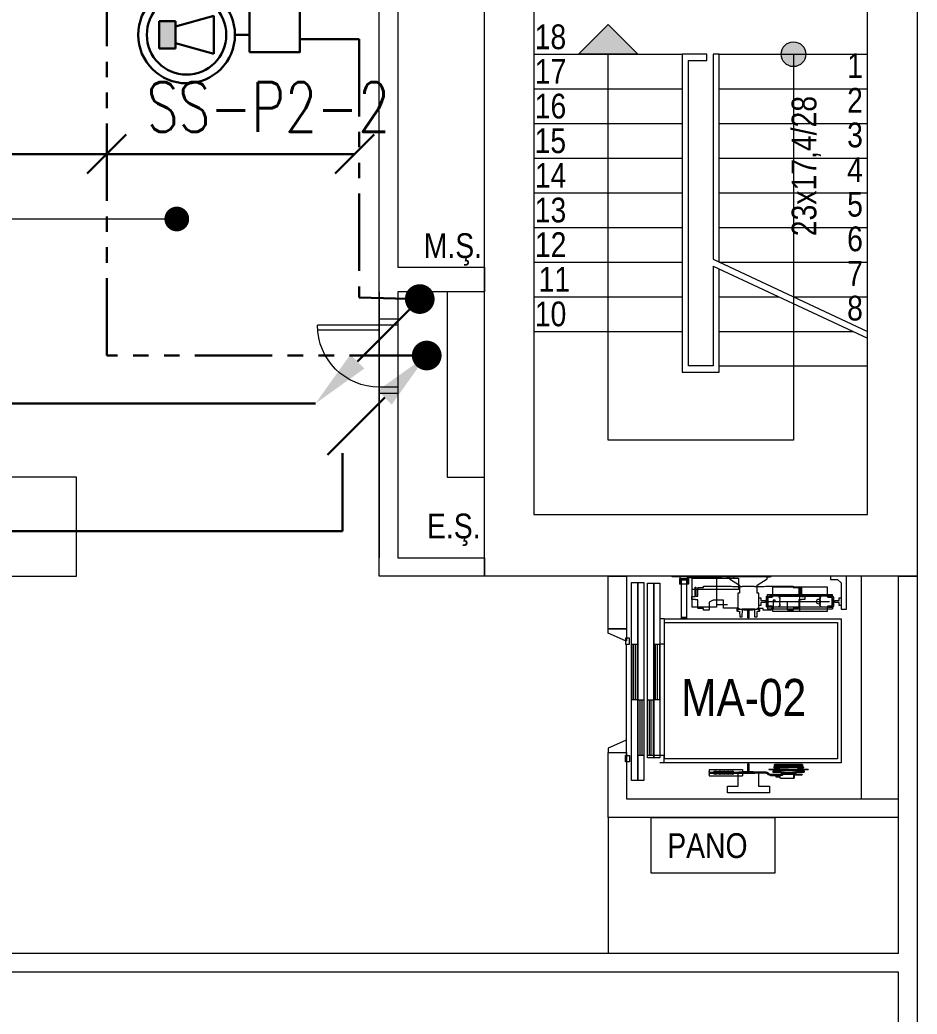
# Model space of a CAD drawing. Header units: metres. Extents: x -13545 to 152404, y -11890 to 28436.
# Drawn here: x 90236 to 90962, y 2046 to 2850 of the extents above; entities that cross this region are included whole.
import ezdxf
from ezdxf.enums import TextEntityAlignment as Align

# ---------------------------------------------------------------- set-up
doc = ezdxf.new("R2010")
doc.units = ezdxf.units.M
doc.header["$LTSCALE"] = 100
doc.header["$MEASUREMENT"] = 0
doc.linetypes.add('PHANTOM2', pattern=[1.25, 0.625, -0.125, 0.125, -0.125, 0.125, -0.125])
doc.layers.get('0').update_dxf_attribs({"color": 9, "lineweight": 9})
for name, color, linetype, lineweight in [('00', 9, 'Continuous', 9), ('01', 9, 'Continuous', 9), ('05V', 9, 'Continuous', 9), ('06D', 9, 'Continuous', 9), ('10', 9, 'Continuous', 9), ('12', 9, 'Continuous', 9), ('19', 9, 'Continuous', 9), ('21', 9, 'Continuous', 9), ('21_mahal200', 9, 'Continuous', 9), ('E-3W ACİL ANONS İÇİN HOPARLÖR (GÖMME) (YANGINA DAYANIKLI)', 7, 'Continuous', 30), ('E-KABLO', 7, 'Continuous', 30), ('E-OK', 3, 'Continuous', 30), ('E-YANGIN', 7, 'Continuous', 30), ('E-YAZI', 7, 'Continuous', 30)]:
    doc.layers.add(name, color=color, linetype=linetype, lineweight=lineweight)
doc.styles.add('ILGAZ', font='txttw.shx')
doc.styles.add('MuuM_TEXT-STANDART', font='ARIALN.TTF')
doc.dimstyles.new('MuuM_DIM200', dxfattribs={"dimscale": 20, "dimtxt": 2, "dimasz": 1, "dimexe": 1, "dimexo": 1, "dimgap": 1, "dimtad": 1, "dimdec": 1, "dimrnd": 0.5, "dimdsep": 46, "dimtxsty": 'MuuM_TEXT-STANDART', "dimblk": 'ARCHTICK', "dimcen": 0, "dimdle": 0.15, "dimclrd": 256, "dimclre": 256, "dimclrt": 256, "dimadec": 0, "dimazin": 0, "dimtfac": 5, "dimtdec": 1, "dimtix": 1, "dimtmove": 2, "dimatfit": 3, "dimldrblk": 'DOT', "dimfxl": 3, "dimfxlon": 1, "dimtolj": 1, "dimlwd": -1, "dimlwe": -1, "dimarcsym": 0})

# ---------------------------------------------------------------- blocks, each defined once
blk = doc.blocks.new('100_3W ACİL ANONS İÇİN HOPARLÖR (GÖMME) (YANGINA DAYANIKLI)')
at = {"layer": 'E-3W ACİL ANONS İÇİN HOPARLÖR (GÖMME) (YANGINA DAYANIKLI)', "color": 4}
for p, q in [((-1.58, -0.79), (-1.58, 0.79)), ((-1.58, 0.79), (-0.632, 0.79)), ((-0.632, 0.474), (1.58, 1.106)), ((-0.632, 0.79), (-0.632, -0.79)), ((1.58, -1.106), (1.58, 1.106)), ((-0.632, -0.474), (1.58, -1.106)), ((-0.632, -0.79), (-1.58, -0.79))]:
    blk.add_line(p, q, dxfattribs=at)
at = {"layer": 'E-3W ACİL ANONS İÇİN HOPARLÖR (GÖMME) (YANGINA DAYANIKLI)', "color": 3}
for radius in [2.796, 2.296]:
    blk.add_circle((0, 0), radius, dxfattribs=at)
at = {"layer": 'E-3W ACİL ANONS İÇİN HOPARLÖR (GÖMME) (YANGINA DAYANIKLI)', "color": 4}
blk.add_solid([(-1.58, 0.79), (-0.632, 0.79), (-1.58, -0.79), (-0.632, -0.79)], dxfattribs=at)
blk = doc.blocks.new('*U200')
at = {"layer": 'E-OK', "color": 3, "linetype": 'Continuous'}
blk.add_line((-126.3, -126.2), (0, 0), dxfattribs=at)
at = {"layer": 'E-OK', "color": 4, "linetype": 'Continuous', "const_width": 30}
blk.add_lwpolyline([(-15, 0, 1), (15, 0, 1)], format="xyb", close=True, dxfattribs=at)
at = {"layer": 'E-OK', "color": 3, "linetype": 'Continuous'}
blk.add_solid([(-112.2, -140.4), (-140.4, -112.1), (-211.2, -211)], dxfattribs=at)
blk = doc.blocks.new('*U201')
at = {"layer": 'E-OK', "color": 3, "linetype": 'Continuous'}
blk.add_line((84.9, 84.8), (200.6, 200.5), dxfattribs=at)
at = {"layer": 'E-OK', "color": 4, "linetype": 'Continuous', "const_width": 30}
blk.add_lwpolyline([(-15, 0, 1), (15, 0, 1)], format="xyb", close=True, dxfattribs=at)
at = {"layer": 'E-OK', "color": 3, "linetype": 'Continuous'}
blk.add_solid([(99, 70.7), (70.7, 99), (0, 0)], dxfattribs=at)
blk = doc.blocks.new('p-kolon_80x80')
blk.add_lwpolyline([(-40, -40), (40, -40), (40, 40), (-40, 40)], close=True)
blk = doc.blocks.new('1.Bod.Ara.Sitatik Elk')
at = {"layer": '01'}
blk.add_lwpolyline([(6510, -5630), (6510, -5630), (6510, -5630), (6510, -6180), (6780, -6180), (6780, -5630), (6780, -5630), (6780, -5630), (6820, -5630), (6820, -6230), (6470, -6230), (6470, -5630), (6510, -5630)], dxfattribs=at)
blk.add_blockref('p-kolon_80x80', (6100, -6190), dxfattribs=at)
blk = doc.blocks.new('_ArchTick')
at = {"color": 0, "linetype": 'ByBlock', "const_width": 0.15}
blk.add_lwpolyline([(-0.5, -0.5), (0.5, 0.5)], dxfattribs=at)
blk = doc.blocks.new('_Dot')
at = {"color": 0, "linetype": 'ByBlock', "lineweight": -2}
blk.add_line((-0.5, 0), (-1, 0), dxfattribs=at)
at = {"color": 0, "linetype": 'ByBlock', "const_width": 0.5}
blk.add_lwpolyline([(-0.25, 0, 1), (0.25, 0, 1)], format="xyb", close=True, dxfattribs=at)
blk = doc.blocks.new('p-as-01')
for p, q in [((582, 0), (-582, 0)), ((-582, 0), (-582, -1432)), ((582, -1432), (582, 0)), ((660, -2), (660, 43)), ((660, 43), (925, 43)), ((925, 43), (925, -87)), ((550, -32), (-550, -32)), ((-550, -32), (-550, -1432)), ((550, -1432), (550, -32)), ((720, -2), (660, -2)), ((676, -71), (662.5, -71)), ((662.5, -598), (662.5, -71)), ((676, -105), (676, -70)), ((679, -70), (679, -105)), ((757, -63), (683, -63)), ((683, -63), (757, -63)), ((757, -66), (683, -66)), ((690, -2), (690, -17)), ((750, -2), (690, -2)), ((690, -17), (712, -17)), ((712, -17), (712, -52)), ((712, -52), (728, -52)), ((872, -2), (720, -2)), ((728, -52), (728, -17)), ((728, -17), (750, -17)), ((750, -17), (750, -2)), ((761, -105), (761, -70)), ((764, -70), (764, -105)), ((764, -71), (777.5, -71)), ((777.5, -598), (777.5, -71)), ((900, -30), (872, -2)), ((900, -87), (900, -30)), ((676, -91), (676, -578)), ((679, -105), (676, -105)), ((720, -611.5), (720, -95.2)), ((764, -105), (761, -105)), ((764, -91), (764, -578)), ((925, -87), (900, -87)), ((678.5, -166.5), (680.5, -164.5)), ((678.5, -502.5), (678.5, -166.5)), ((680.5, -164.5), (684.3, -164.5)), ((684.3, -164.5), (685.8, -170.3)), ((690, -173.5), (690, -173.5)), ((694.2, -170.3), (694.8, -168)), ((694.8, -168), (697.2, -168)), ((697.2, -168), (697.8, -170.3)), ((702, -173.5), (702, -173.5)), ((706.2, -170.3), (706.8, -168)), ((706.8, -168), (709.2, -168)), ((709.2, -168), (709.8, -170.3)), ((714, -173.5), (714, -173.5)), ((718.2, -170.3), (718.8, -168)), ((718.8, -168), (721.2, -168)), ((721.2, -168), (721.8, -170.3)), ((726, -173.5), (726, -173.5)), ((730.2, -170.3), (730.8, -168)), ((730.8, -168), (733.2, -168)), ((733.2, -168), (733.8, -170.3)), ((738, -173.5), (738, -173.5)), ((742.2, -170.3), (742.8, -168)), ((742.8, -168), (745.2, -168)), ((745.2, -168), (745.8, -170.3)), ((750, -173.5), (750, -173.5)), ((754.2, -170.3), (755.7, -164.5)), ((755.7, -164.5), (759.5, -164.5)), ((759.5, -164.5), (761.5, -166.5)), ((761.5, -166.5), (761.5, -502.5)), ((-680, -377), (-680, -315.5)), ((-680, -315.5), (-680, -372)), ((-680, -315.5), (-678, -315.5)), ((-678, -315.5), (-680, -315.5)), ((-678, -377), (-678, -315.5)), ((-678, -315.5), (-678, -367)), ((-658, -364.5), (-658, -299.5)), ((-647, -299.5), (-658, -299.5)), ((-647, -364.5), (-647, -299.5)), ((-645.5, -320), (-647, -320)), ((-645.5, -320), (-645.5, -332)), ((-640, -267), (-640, -427)), ((-638, -267), (-640, -267)), ((-638, -267), (-638, -427)), ((-635, -312), (-635, -352)), ((-626, -312), (-635, -312)), ((-621, -307), (-626, -312)), ((-626, -312), (-626, -352)), ((-622, -308), (-622, -427)), ((-617.5, -307), (-621, -307)), ((-616.5, -308), (-617.5, -307)), ((-616.5, -308), (-616.5, -427)), ((-616.5, -318.5), (-613.9, -333.5)), ((-613, -313.5), (-599, -313.5)), ((-599, -313.5), (-613, -313.5)), ((-613, -315.5), (-613, -313.5)), ((-613, -313.5), (-613, -315.5)), ((-613, -315.5), (-599, -315.5)), ((-613, -315.5), (-599, -315.5)), ((-607.5, -318.5), (-610.1, -333.5)), ((-607.5, -535.5), (-607.5, -318.5)), ((-602, -318.5), (-607.5, -318.5)), ((-602, -318.5), (-602, -427)), ((-598, -318.7), (-598, -316.5)), ((-598, -316.5), (-598, -318.7)), ((-598, -318.7), (-598, -535.2)), ((-598, -318.7), (-598, -535.2)), ((-596, -316.5), (-596, -537.5)), ((-596, -537.5), (-596, -316.5)), ((-679, -382), (-706.1, -382)), ((-706.1, -493), (-706.1, -382)), ((-706.1, -383), (-678, -383)), ((-680, -372), (-678, -372)), ((-678, -372), (-680, -372)), ((-680, -377), (-680, -372)), ((-678, -377), (-680, -377)), ((-680, -377), (-678, -377)), ((-679, -382), (-679, -377)), ((-678, -367), (-678, -572.4)), ((-668, -367), (-678, -367)), ((-678, -367), (-678, -386.5)), ((-678, -372), (-678, -367)), ((-678, -377), (-678, -372)), ((-668, -367), (-668, -386.5)), ((-668, -427), (-668, -386.5)), ((-668, -396.5), (-668, -395.5)), ((-661.9, -427), (-661.9, -394.1)), ((-661.7, -394.1), (-661.9, -394.1)), ((-661.9, -395.2), (-661.9, -395.2)), ((-645.7, -367.5), (-661.7, -367.5)), ((-661.7, -367.5), (-661.7, -394.1)), ((-658, -342), (-658, -351)), ((-658, -360), (-658, -351)), ((-647, -364.5), (-658, -364.5)), ((-645.5, -344), (-647, -344)), ((-647, -350.9), (-647, -359.1)), ((-645.7, -394.1), (-645.7, -367.5)), ((-640, -322), (-645.5, -322)), ((-645.5, -332), (-645.5, -322)), ((-645.5, -332), (-645.5, -342)), ((-645.5, -344), (-645.5, -332)), ((-640, -342), (-645.5, -342)), ((-645.5, -427), (-645.5, -394.1)), ((-645.5, -395.2), (-645.5, -395.2)), ((-635, -322), (-638, -322)), ((-635, -342), (-638, -342)), ((-635, -332), (-635, -322)), ((-635, -332), (-635, -342)), ((-626, -352), (-635, -352)), ((-622, -356), (-626, -352)), ((-613.9, -520.5), (-613.9, -333.5)), ((-610.1, -333.5), (-613.9, -333.5)), ((-610.1, -333.5), (-610.1, -520.5)), ((640, -334.5), (840, -334.5)), ((-683.8, -476), (-684, -476)), ((-683.8, -493), (-683.8, -476)), ((-680, -477), (-680, -538.5)), ((-678, -477), (-680, -477)), ((-678, -477), (-680, -477)), ((-680, -482), (-680, -477)), ((-680, -538.5), (-680, -482)), ((-678, -482), (-680, -482)), ((-680, -482), (-678, -482)), ((-679, -477), (-679, -473.3)), ((-678, -448.9), (-678, -487)), ((-678, -477), (-678, -538.5)), ((-678, -482), (-678, -477)), ((-678, -538.5), (-678, -482)), ((-668, -427), (-668, -487)), ((-661.9, -459.9), (-661.9, -427)), ((-661.9, -458.8), (-661.9, -458.8)), ((-661.7, -459.9), (-661.9, -459.9)), ((-661.7, -459.9), (-661.7, -486.5)), ((-645.7, -486.5), (-645.7, -459.9)), ((-645.7, -459.9), (-645.5, -459.9)), ((-645.5, -459.9), (-645.5, -427)), ((-645.5, -458.8), (-645.5, -458.8)), ((-640, -427), (-640, -587)), ((-638, -427), (-638, -587)), ((-622, -546), (-622, -427)), ((-622, -432), (-622, -427)), ((-616.5, -546), (-616.5, -427)), ((-602, -535.5), (-602, -427)), ((-688.8, -498), (-701.1, -498)), ((-699, -498), (-699, -523.4)), ((-691, -498), (-691, -523.4)), ((-686, -572.4), (-686, -497.1)), ((-680, -538.5), (-678, -538.5)), ((-680, -538.5), (-678, -538.5)), ((-668, -487), (-678, -487)), ((-661.7, -486.5), (-645.7, -486.5)), ((-658, -554.5), (-658, -489.5)), ((-647, -489.5), (-658, -489.5)), ((-658, -550), (-658, -541)), ((-647, -554.5), (-658, -554.5)), ((-647, -554.5), (-647, -489.5)), ((-647, -503.1), (-647, -494.9)), ((-645.5, -510), (-647, -510)), ((-645.5, -534), (-647, -534)), ((-645.5, -510), (-645.5, -522)), ((-640, -512), (-645.5, -512)), ((-645.5, -522), (-645.5, -512)), ((-645.5, -534), (-645.5, -522)), ((-645.5, -522), (-645.5, -532)), ((-640, -532), (-645.5, -532)), ((-635, -512), (-638, -512)), ((-635, -532), (-638, -532)), ((-635, -542), (-635, -502)), ((-626, -502), (-635, -502)), ((-635, -522), (-635, -512)), ((-635, -522), (-635, -512)), ((-635, -522), (-635, -532)), ((-635, -522), (-635, -532)), ((-626, -542), (-635, -542)), ((-622, -498), (-626, -502)), ((-626, -542), (-626, -502)), ((-621, -547), (-626, -542)), ((-617.5, -547), (-621, -547)), ((-616.5, -546), (-617.5, -547)), ((-616.5, -535.5), (-613.9, -520.5)), ((-610.1, -520.5), (-613.9, -520.5)), ((-613, -538.5), (-599, -538.5)), ((-599, -538.5), (-613, -538.5)), ((-613, -538.5), (-613, -540.5)), ((-613, -538.5), (-613, -540.5)), ((-613, -540.5), (-599, -540.5)), ((-613, -540.5), (-599, -540.5)), ((-607.5, -535.5), (-610.1, -520.5)), ((-602, -535.5), (-607.5, -535.5)), ((-598, -535.2), (-598, -537.5)), ((-598, -535.2), (-598, -537.5)), ((680.5, -504.5), (678.5, -502.5)), ((684.3, -504.5), (680.5, -504.5)), ((685.8, -498.7), (684.3, -504.5)), ((690, -495.5), (690, -495.5)), ((694.8, -501), (694.2, -498.7)), ((697.2, -501), (694.8, -501)), ((697.8, -498.7), (697.2, -501)), ((702, -495.5), (702, -495.5)), ((706.8, -501), (706.2, -498.7)), ((709.2, -501), (706.8, -501)), ((709.8, -498.7), (709.2, -501)), ((714, -495.5), (714, -495.5)), ((718.8, -501), (718.2, -498.7)), ((721.2, -501), (718.8, -501)), ((721.8, -498.7), (721.2, -501)), ((726, -495.5), (726, -495.5)), ((730.8, -501), (730.2, -498.7)), ((733.2, -501), (730.8, -501)), ((733.8, -498.7), (733.2, -501)), ((738, -495.5), (738, -495.5)), ((742.8, -501), (742.2, -498.7)), ((745.2, -501), (742.8, -501)), ((745.8, -498.7), (745.2, -501)), ((750, -495.5), (750, -495.5)), ((755.7, -504.5), (754.2, -498.7)), ((759.5, -504.5), (755.7, -504.5)), ((761.5, -502.5), (759.5, -504.5)), ((-771, -582), (-825, -582)), ((-825, -582), (-825, -752)), ((-771, -670), (-771, -582)), ((-679, -589.3), (-670.5, -597.8)), ((-673.3, -583.7), (-665, -592)), ((-665.8, -609.1), (-665.8, -752)), ((-658, -608.9), (-658, -752)), ((-638, -587), (-640, -587)), ((676, -598), (662.5, -598)), ((679, -564), (676, -564)), ((676, -564), (676, -599)), ((679, -599), (679, -564)), ((757, -603), (683, -603)), ((757, -606), (683, -606)), ((683, -606), (757, -606)), ((728, -617), (712, -617)), ((712, -617), (712, -652)), ((728, -652), (728, -617)), ((764, -564), (761, -564)), ((761, -564), (761, -599)), ((764, -599), (764, -564)), ((764, -598), (777.5, -598)), ((852, -682), (904, -601)), ((904, -601), (920, -601)), ((920, -601), (920, -579.6)), ((920, -579.6), (925, -579.6)), ((925, -579.6), (925, -752.6)), ((-658, -670), (-771, -670)), ((-668, -1066), (-668, -699.5)), ((-668, -699.5), (-658, -699.5)), ((-658, -752), (-658, -670)), ((-658, -1066), (-658, -699.5)), ((-652, -713.5), (-658, -711)), ((-658, -711), (-658, -793)), ((-649.8, -748.2), (-652, -713.5)), ((652, -713.5), (649.8, -748.2)), ((658, -711), (652, -713.5)), ((653, -671), (653, -667)), ((653, -667), (788, -667)), ((668, -671), (653, -671)), ((658, -752), (658, -677)), ((658, -677), (668, -677)), ((658, -793), (658, -711)), ((668, -677), (668, -671)), ((712, -652), (690, -652)), ((690, -652), (690, -667)), ((690, -667), (750, -667)), ((750, -652), (728, -652)), ((750, -667), (750, -652)), ((788, -667), (788, -682)), ((788, -682), (852, -682)), ((-825, -752), (-825, -922)), ((-688, -1069.5), (-688, -799.5)), ((-674, -799.5), (-688, -799.5)), ((-674, -799.5), (-674, -801.5)), ((-673.5, -801.5), (-674, -801.5)), ((-673.5, -801.5), (-673.5, -800)), ((-673.5, -800), (-668.5, -800)), ((-668.5, -803.5), (-668.5, -800)), ((-668.5, -803.5), (-668, -803.5)), ((-668, -912.2), (-668, -799.5)), ((-665.8, -752), (-658, -752)), ((-658, -834), (-658, -752)), ((-658, -752), (-658, -752)), ((-658, -793), (-652, -790.5)), ((-658, -803.5), (-657.5, -803.5)), ((-657.5, -803.5), (-657.5, -800)), ((-657.5, -800), (-652.5, -800)), ((-652.5, -802.5), (-652.5, -800)), ((-652.5, -802.5), (-652, -802.5)), ((-652, -790.5), (-649.8, -755.8)), ((-638, -799.5), (-652, -799.5)), ((-652, -799.5), (-652, -802.5)), ((-625.4, -748.2), (-649.8, -748.2)), ((-649.8, -755.8), (-625.4, -755.8)), ((-638, -1069.5), (-638, -799.5)), ((-615.4, -747.5), (-625.4, -748.2)), ((-625.4, -755.8), (-615.4, -756)), ((-590, -747.5), (-615.4, -747.5)), ((-615.4, -756), (-590, -756.5)), ((-590, -756.5), (-590, -747.5)), ((615.4, -748), (590, -747.5)), ((590, -747.5), (590, -756.5)), ((590, -756.5), (615.4, -756.5)), ((625.4, -748.2), (615.4, -748)), ((615.4, -756.5), (625.4, -755.8)), ((649.8, -748.2), (625.4, -748.2)), ((625.4, -755.8), (649.8, -755.8)), ((649.8, -755.8), (652, -790.5)), ((652, -790.5), (658, -793)), ((658, -753.2), (658, -752)), ((658, -828.2), (658, -753.2)), ((925, -752.6), (925, -925.6)), ((-771, -922), (-771, -834)), ((-771, -834), (-658, -834)), ((-668, -876.9), (-672.5, -879.5)), ((-672.5, -879.5), (-672.5, -890.5)), ((-658, -804.5), (-658, -829.5)), ((-653.5, -879.5), (-658, -876.9)), ((-653.5, -890.5), (-653.5, -879.5)), ((653, -838.2), (653, -834.2)), ((653, -834.2), (668, -834.2)), ((788, -838.2), (653, -838.2)), ((668, -828.2), (658, -828.2)), ((668, -834.2), (668, -828.2)), ((852, -823.2), (788, -823.2)), ((788, -823.2), (788, -838.2)), ((904, -904.2), (852, -823.2)), ((-825, -922), (-771, -922)), ((-672.5, -890.5), (-668, -893.1)), ((-668, -909.9), (-672.5, -912.5)), ((-672.5, -912.5), (-672.5, -923.5)), ((-672.5, -923.5), (-668, -926.1)), ((-668, -942.9), (-672.5, -945.5)), ((-672.5, -945.5), (-672.5, -956.5)), ((-672.5, -956.5), (-668, -959.1)), ((-658, -893.1), (-653.5, -890.5)), ((-653.5, -912.5), (-658, -909.9)), ((-658, -926.1), (-653.5, -923.5)), ((-653.5, -945.5), (-658, -942.9)), ((-658, -959.1), (-653.5, -956.5)), ((-653.5, -923.5), (-653.5, -912.5)), ((-653.5, -956.5), (-653.5, -945.5)), ((920, -904.2), (904, -904.2)), ((920, -925.6), (920, -904.2)), ((925, -925.6), (920, -925.6)), ((-668, -975.9), (-672.5, -978.5)), ((-672.5, -978.5), (-672.5, -989.5)), ((-672.5, -989.5), (-668, -992.1)), ((-668, -1008.9), (-672.5, -1011.5)), ((-672.5, -1011.5), (-672.5, -1022.5)), ((-672.5, -1022.5), (-668, -1025.1)), ((-653.5, -978.5), (-658, -975.9)), ((-658, -992.1), (-653.5, -989.5)), ((-653.5, -1011.5), (-658, -1008.9)), ((-658, -1025.1), (-653.5, -1022.5)), ((-658, -1064.5), (-658, -1039.5)), ((-653.5, -989.5), (-653.5, -978.5)), ((-653.5, -1022.5), (-653.5, -1011.5)), ((-674, -1069.5), (-688, -1069.5)), ((-674, -1069.5), (-674, -1067.5)), ((-674, -1067.5), (-673.5, -1067.5)), ((-673.5, -1067.5), (-673.5, -1069)), ((-673.5, -1067.5), (-673.5, -1067.5)), ((-673.5, -1069), (-668.5, -1069)), ((-668.5, -1065.5), (-668.5, -1069)), ((-668.5, -1065.5), (-668, -1065.5)), ((-668, -1066), (-658, -1066)), ((-658, -1065.5), (-657.5, -1065.5)), ((-657.5, -1065.5), (-657.5, -1069)), ((-657.5, -1069), (-652.5, -1069)), ((-652.5, -1066.5), (-652.5, -1069)), ((-652.5, -1066.5), (-652, -1066.5)), ((-652, -1069.5), (-652, -1066.5)), ((-638, -1069.5), (-652, -1069.5)), ((592, -1252), (582, -1252)), ((582, -1252), (582, -1292)), ((592, -1292), (592, -1252)), ((896.6, -1252), (592, -1252)), ((592, -1252), (592, -1292)), ((896.6, -1292), (896.6, -1252)), ((582, -1292), (592, -1292)), ((592, -1292), (896.6, -1292)), ((-582, -1432), (-582, -1467)), ((-582, -1432), (-525, -1432)), ((550, -1432), (-550, -1432)), ((-525, -1432), (-525, -1567)), ((582, -1432), (375, -1432)), ((375, -1432), (375, -1467)), ((582, -1432), (582, -1467)), ((870, -1467), (-542.5, -1467)), ((-542.5, -1467), (-542.5, -1517)), ((-542.5, -1517), (870, -1517)), ((870, -1517), (-542.5, -1517)), ((-542.5, -1517), (-542.5, -1567)), ((-75, -1522), (-525, -1522)), ((-525, -1522), (-525, -1567)), ((375, -1472), (-75, -1472)), ((-75, -1472), (-75, -1517)), ((-75, -1487), (375, -1487)), ((-75, -1502), (375, -1502)), ((-75, -1517), (375, -1517)), ((-75, -1567), (-75, -1522)), ((375, -1517), (375, -1472)), ((870, -1517), (870, -1467)), ((870, -1567), (870, -1517)), ((875, -1597), (-725, -1597)), ((-725, -1597), (-725, -1647)), ((-542.5, -1567), (870, -1567)), ((-525, -1537), (-75, -1537)), ((-525, -1552), (-75, -1552)), ((-525, -1567), (-75, -1567)), ((-75, -1597), (-525, -1597)), ((-525, -1597), (-525, -1642)), ((-75, -1642), (-75, -1597)), ((875, -1647), (875, -1597)), ((875, -1647), (-725, -1647)), ((-725, -1647), (-725, -1697)), ((-725, -1647), (875, -1647)), ((-525, -1612), (-75, -1612)), ((-525, -1627), (-75, -1627)), ((-525, -1642), (-75, -1642)), ((375, -1647), (-75, -1647)), ((-75, -1647), (-75, -1692)), ((-75, -1662), (375, -1662)), ((-75, -1677), (375, -1677)), ((375, -1692), (375, -1647)), ((875, -1697), (875, -1647)), ((-725, -1697), (875, -1697)), ((-525, -1714), (-575, -1714)), ((-575, -1714), (-575, -1747)), ((-575, -1747), (-525, -1747)), ((-525, -1747), (-525, -1714)), ((-525, -1737), (375, -1737)), ((-75, -1692), (375, -1692)), ((375, -1714), (425, -1714)), ((375, -1747), (375, -1714)), ((425, -1747), (375, -1747)), ((425, -1714), (425, -1747))]:
    blk.add_line(p, q)
at = {"ltscale": 15}
for p, q in [((752, -77), (688, -77)), ((640, -119), (640, -550)), ((678, -114), (645, -114)), ((683, -82), (683, -109)), ((757, -109), (757, -82)), ((835, -114), (762, -114)), ((840, -550), (840, -119)), ((645, -555), (678, -555)), ((683, -560), (683, -587)), ((757, -587), (757, -560)), ((762, -555), (835, -555)), ((688, -592), (752, -592))]:
    blk.add_line(p, q, dxfattribs=at)
at = {"ltscale": 0.25}
for p, q in [((761, -296), (737, -296)), ((737, -296), (737, -323)), ((761, -322), (761, -296)), ((664, -389), (652, -389)), ((652, -389), (652, -431.6)), ((667, -343), (664, -346)), ((664, -346), (664, -389)), ((734, -343), (667, -343)), ((737, -323), (734, -323)), ((734, -323), (734, -343)), ((836.5, -322), (761, -322)), ((764, -343), (764, -328)), ((764, -328), (836.5, -328)), ((831, -343), (764, -343)), ((834, -346), (831, -343)), ((834, -389), (834, -346)), ((846, -389), (834, -389)), ((836.5, -328), (836.5, -322)), ((846, -612.5), (846, -389)), ((654.9, -434.6), (694, -435.6)), ((694, -435.6), (719, -436.5)), ((719, -436.5), (719, -534.8)), ((733, -552), (666, -552)), ((666, -552), (666, -563.6)), ((719, -534.8), (733, -534.8)), ((733, -534.8), (733, -552)), ((666, -563.6), (651.5, -563.6)), ((651.5, -563.6), (651.5, -632.6)), ((651.5, -632.6), (665.5, -632.6)), ((665.5, -632.6), (665.5, -662)), ((841.5, -626.4), (846, -612.5)), ((841.5, -702.5), (841.5, -626.4)), ((593.8, -687.7), (593.8, -696.4)), ((636.7, -683.7), (596.7, -684.7)), ((596.7, -699.4), (658, -700.9)), ((636.7, -683.7), (636.7, -683.7)), ((640.8, -665), (640.8, -678.8)), ((665.5, -662), (643.8, -662)), ((658, -700.9), (658, -803.1)), ((843, -702.5), (841.5, -702.5)), ((846, -798.5), (846, -705.5)), ((658, -803.1), (596.7, -804.6)), ((841.5, -877.6), (841.5, -801.5)), ((841.5, -801.5), (843, -801.5)), ((593.8, -807.6), (593.8, -816.3)), ((596.7, -819.3), (636.7, -820.3)), ((636.7, -820.3), (636.7, -820.3)), ((640.8, -825.2), (640.8, -839)), ((643.8, -842), (666, -842)), ((666, -842), (666, -952)), ((846, -891.5), (841.5, -877.6)), ((-659, -920), (-659, -1004)), ((666, -952), (733, -952)), ((695, -920), (695, -1004)), ((733, -952), (733, -1036.9)), ((846, -1115), (846, -891.5)), ((733, -1036.9), (715.8, -1067.8)), ((652, -1072.4), (652, -1115)), ((652, -1115), (664, -1115)), ((715.8, -1067.8), (654.9, -1069.4)), ((664, -1115), (664, -1158)), ((834, -1158), (834, -1115)), ((834, -1115), (846, -1115)), ((664, -1158), (667, -1161)), ((667, -1161), (734, -1161)), ((734, -1161), (734, -1181)), ((734, -1181), (737, -1181)), ((737, -1181), (737, -1208)), ((761, -1208), (761, -1182)), ((761, -1182), (836.5, -1182)), ((764, -1176), (764, -1161)), ((764, -1161), (831, -1161)), ((836.5, -1176), (764, -1176)), ((831, -1161), (834, -1158)), ((836.5, -1182), (836.5, -1176)), ((737, -1208), (761, -1208))]:
    blk.add_line(p, q, dxfattribs=at)
at = {"linetype": 'Continuous', "ltscale": 0.25}
for p, q in [((921, -567), (921, -1150.5)), ((921, -567), (925, -567)), ((925, -567), (925, -1149.5)), ((911, -832.5), (818, -832.5)), ((818, -832.5), (818, -1206.5)), ((911, -1206.5), (911, -832.5)), ((911, -1168.8), (911, -868.8)), ((911, -868.8), (921, -868.8)), ((921, -868.8), (921, -1168.8)), ((676, -1010), (676, -1210)), ((921, -1010), (676, -1010)), ((921, -972.5), (916, -972.5)), ((921, -972.5), (916, -972.5)), ((916, -1247.5), (916, -972.5)), ((921, -1247.5), (921, -972.5)), ((921, -1168.8), (911, -1168.8)), ((921, -1150.5), (921, -1159)), ((921, -1159), (921, -1165)), ((921, -1165), (921, -1172.5)), ((921, -1172.5), (921, -1367)), ((925, -1149.5), (925, -1159)), ((925, -1159), (925, -1165)), ((925, -1165), (925, -1173.4)), ((925, -1173.4), (925, -1367)), ((921, -1210), (676, -1210)), ((818, -1206.5), (911, -1206.5)), ((916, -1247.5), (921, -1247.5)), ((921, -1367), (925, -1367))]:
    blk.add_line(p, q, dxfattribs=at)
at = {"ltscale": 30}
for p, q in [((860.6, -1236.2), (860.6, -1307.7)), ((905, -1236.2), (860.6, -1236.2)), ((896.6, -1241.7), (860.6, -1241.7)), ((896.6, -1241.7), (896.6, -1302.2)), ((896.6, -1302.2), (860.6, -1302.2)), ((905, -1307.7), (860.6, -1307.7))]:
    blk.add_line(p, q, dxfattribs=at)
at = {"ltscale": 6}
for p, q in [((905, -1236.2), (905, -1307.7)), ((905, -1237), (925, -1237)), ((923, -1237), (923, -1307)), ((925, -1237), (925, -1307)), ((925, -1307), (905, -1307))]:
    blk.add_line(p, q, dxfattribs=at)
for centre, radius in [((720, -184.5), 17.5), ((-612, -327), 3), ((-612, -527), 3)]:
    blk.add_circle(centre, radius)
for centre, radius, start, end in [((683, -70), 7, 90, 180), ((683, -70), 4, 90, 180), ((688, -82), 5, 90, 180), ((752, -82), 5, 0, 90), ((757, -70), 7, 0, 90), ((757, -70), 4, 0, 90), ((645, -119), 5, 90, 180), ((678, -109), 5, 270, 0), ((762, -109), 5, 180, 270), ((835, -119), 5, 0, 90), ((690, -169.2), 4.3, 195, 270), ((690, -169.2), 4.3, 270, 344.99999), ((702, -169.2), 4.3, 195, 270), ((702, -169.2), 4.3, 270, 344.99999), ((714, -169.2), 4.3, 195, 270), ((714, -169.2), 4.3, 270, 344.99999), ((726, -169.2), 4.3, 195, 270), ((726, -169.2), 4.3, 270, 344.99999), ((738, -169.2), 4.3, 195, 270), ((738, -169.2), 4.3, 270, 344.99999), ((750, -169.2), 4.3, 195, 270), ((750, -169.2), 4.3, 270, 345), ((-599, -316.5), 3, 0, 90), ((-599, -316.5), 3, 0, 90), ((-599, -316.5), 1, 0, 90), ((-599, -316.5), 1, 0, 90), ((-612, -327), 3, 0, 180), ((-612, -327), 3, 180, 0), ((-684, -470), 6, 270, 0), ((-701.1, -493), 5, 180, 270), ((-695, -523.4), 4, 180, 0), ((-688.8, -493), 5, 270, 0), ((-612, -527), 3, 0, 180), ((-612, -527), 3, 180, 0), ((-599, -537.5), 1, 270, 0), ((-599, -537.5), 3, 270, 0), ((-599, -537.5), 3, 270, 0), ((-599, -537.5), 1, 270, 0), ((645, -550), 5, 180, 270), ((678, -560), 5, 0, 90), ((690, -499.8), 4.3, 90, 165.00001), ((690, -499.8), 4.3, 15, 90), ((702, -499.8), 4.3, 90, 165.00001), ((702, -499.8), 4.3, 15, 90), ((714, -499.8), 4.3, 90, 165.00001), ((714, -499.8), 4.3, 15, 90), ((726, -499.8), 4.3, 90, 165.00001), ((726, -499.8), 4.3, 15, 90), ((738, -499.8), 4.3, 90, 165.00001), ((738, -499.8), 4.3, 15, 90), ((750, -499.8), 4.3, 90, 165.00001), ((750, -499.8), 4.3, 15, 90), ((762, -560), 5, 90, 180), ((835, -550), 5, 270, 0), ((-662, -572.4), 24, 180, 225), ((-662, -572.4), 16, 180, 225), ((-681.8, -609.1), 16, 0, 45), ((-682, -608.9), 24, 0, 45), ((683, -599), 7, 180, 270), ((683, -599), 4, 180, 270), ((688, -587), 5, 180, 270), ((752, -587), 5, 270, 0), ((757, -599), 4, 270, 0), ((757, -599), 7, 270, 0), ((-663, -885), 15, 109.47122, 250.52878), ((-663, -885), 9.5, 121.75686, 238.24314), ((-663, -885), 6, 146.44269, 213.55731), ((-663, -885), 15, 289.47122, 70.52878), ((-663, -885), 9.5, 301.75686, 58.24314), ((-663, -885), 6, 326.44269, 33.55731), ((-663, -918), 15, 109.47122, 250.52878), ((-663, -951), 15, 109.47122, 250.52878), ((-663, -918), 9.5, 121.75686, 238.24314), ((-663, -951), 9.5, 121.75686, 238.24314), ((-663, -918), 6, 146.44269, 213.55731), ((-663, -951), 6, 146.44269, 213.55731), ((-663, -918), 15, 289.47122, 70.52878), ((-663, -918), 9.5, 301.75686, 58.24314), ((-663, -918), 6, 326.44269, 33.55731), ((-663, -951), 15, 289.47122, 70.52878), ((-663, -951), 9.5, 301.75686, 58.24314), ((-663, -951), 6, 326.44269, 33.55731), ((-663, -984), 15, 109.47122, 250.52878), ((-663, -1017), 15, 109.47122, 250.52878), ((-663, -984), 9.5, 121.75686, 238.24314), ((-663, -1017), 9.5, 121.75686, 238.24314), ((-663, -984), 6, 146.44269, 213.55731), ((-663, -1017), 6, 146.44269, 213.55731), ((-663, -984), 15, 289.47122, 70.52878), ((-663, -984), 9.5, 301.75686, 58.24314), ((-663, -984), 6, 326.44269, 33.55731), ((-663, -1017), 15, 289.47122, 70.52878), ((-663, -1017), 9.5, 301.75686, 58.24314), ((-663, -1017), 6, 326.44269, 33.55731)]:
    blk.add_arc(centre, radius, start, end)
at = {"ltscale": 0.25}
for centre, radius, start, end in [((655, -431.6), 2.98, 180, 268.47593), ((596.8, -687.7), 3, 91.5, 180), ((596.8, -696.4), 2.99, 180, 268.61375), ((635.8, -678.8), 5, 280.303, 360), ((643.8, -665), 3, 90, 180), ((843, -705.5), 3, 360, 90), ((843, -798.5), 3, 270, 0), ((596.8, -807.6), 3, 91.38625, 180), ((596.8, -816.3), 3, 180, 268.5), ((635.8, -825.2), 5, 360, 79.697), ((643.8, -839), 3, 180, 270), ((655, -1072.4), 2.98, 91.52407, 180)]:
    blk.add_arc(centre, radius, start, end, dxfattribs=at)
blk = doc.blocks.new('ttttttttttttt')
for points in [[(3983.49, -30733.6), (3983.49, -30748.6)], [(3988.49, -30733.6), (3983.49, -30733.6)], [(3988.49, -30733.6), (3988.49, -30748.6)], [(4043.49, -30733.6), (4038.49, -30733.6)], [(4038.49, -30733.6), (4038.49, -30748.6)], [(4043.49, -30733.6), (4043.49, -30748.6)], [(3988.49, -30748.6), (3983.49, -30748.6)], [(4034.49, -30748.6), (3988.49, -30748.6)], [(4034.49, -30748.6), (4034.49, -30798.6)], [(4034.49, -30748.6), (4038.49, -30748.6)], [(4043.49, -30748.6), (4038.49, -30748.6)], [(4038.49, -30748.6), (4038.49, -30798.6)]]:
    blk.add_lwpolyline(points)
blk.add_arc((4038.49, -30748.6), 50, 180, 270)
blk = doc.blocks.new('1.Bod.Ara.Mimari Elk')
at = {"layer": '19'}
h = blk.add_hatch(color=256, dxfattribs=at)
h.dxf.hatch_style = 1
h.paths.add_polyline_path([(6594, -5808), (6546, -5808), (6570, -5783.96)])
h = blk.add_hatch(color=256, dxfattribs=at)
h.dxf.hatch_style = 1
edge = h.paths.add_edge_path()
edge.add_arc((6720, -5808), 10, 0, 360)
at = {"layer": '00'}
for points in [[(6385, -5580), (6470, -5580), (6470, -5484.85), (6485, -5484.85), (6485, -5580), (6680, -5580), (6680, -5595), (6485, -5595), (6485, -5630), (6470, -5630), (6470, -5595), (6400, -5595), (6400, -5980), (6400, -5980), (6470, -5980), (6470, -6000), (6400, -6000), (6400, -6215), (6470, -6215), (6470, -6230), (6385, -6230), (6385, -6215), (6385, -6215), (6385, -5580)], [(6585, -6230), (6585, -6272.5), (6570, -6272.5), (6570, -6230)]]:
    blk.add_lwpolyline(points, close=True, dxfattribs=at)
for points in [[(6385, -6009.46), (6385, -6000), (6385, -6000), (6385, -6000), (6385, -6215), (6385, -6215)], [(6805, -6535), (6805, -6230), (6805, -6230), (6805, -6230), (6805, -6230), (6805, -6230), (6820, -6230), (6820, -6950), (6820, -6950), (6805, -6950), (6805, -6950), (6805, -6950), (6805, -6950), (6805, -6950), (6805, -6550), (6060, -6550), (6060, -6230)], [(6805, -6535), (6075, -6535), (6075, -6230)], [(6805, -6425), (6570, -6425), (6570, -6372.5), (6585, -6372.5), (6585, -6410), (6805, -6410), (6805, -6230), (6820, -6230), (6820, -6550)]]:
    blk.add_lwpolyline(points, dxfattribs=at)
at = {"layer": '06D'}
for points in [[(6470, -6150), (6470, -6000), (6440, -6000), (6440, -6150), (6470, -6150)], [(6775, -6410), (6775, -6230)], [(6705, -6470), (6605, -6470), (6605, -6425), (6705, -6425), (6705, -6470)]]:
    blk.add_lwpolyline(points, dxfattribs=at)
at = {"layer": '10'}
for points in [[(6585, -6272.5), (6585, -6282.3), (6584, -6282.3), (6570, -6276), (6570, -6272.5), (6585, -6272.5)], [(6585, -6372.5), (6585, -6362.7), (6584, -6362.7), (6570, -6369), (6570, -6372.5), (6585, -6372.5)]]:
    blk.add_lwpolyline(points, close=True, dxfattribs=at)
at = {"layer": '12'}
blk.add_lwpolyline([(6570, -6425), (6570, -6535)], dxfattribs=at)
at = {"layer": '19'}
blk.add_lwpolyline([(6594, -5808), (6546, -5808), (6570, -5783.96)], close=True, dxfattribs=at)
at = {"layer": '19', "linetype": 'Continuous'}
for points in [[(6510, -5808), (6630, -5808)], [(6720, -5808), (6720, -6060), (6720, -6120), (6570, -6120), (6570, -5808)], [(6655, -5979.26), (6655, -6060), (6635, -6060), (6635, -6060), (6635, -5813), (6650, -5813), (6650, -5808), (6630, -5808), (6630, -5813), (6630, -6065), (6630, -6065), (6660, -6065), (6660, -5981.59)], [(6660, -5808), (6780, -5808)], [(6510, -5836), (6630, -5836)], [(6660, -5836), (6780, -5836)], [(6510, -5864), (6630, -5864)], [(6660, -5864), (6780, -5864)], [(6510, -5892), (6630, -5892)], [(6660, -5892), (6780, -5892)], [(6510, -5920), (6630, -5920)], [(6660, -5920), (6780, -5920)], [(6510, -5948), (6630, -5948)], [(6660, -5948), (6780, -5948)], [(6510, -5976), (6630, -5976)], [(6655, -5973.67), (6780, -6032)], [(6655, -5979.26), (6780, -6037.59)], [(6660, -5976), (6780, -5976)], [(6510, -6004), (6630, -6004)], [(6660, -6004), (6708.02, -6004)], [(6720, -6004), (6780, -6004)], [(6510, -6032), (6630, -6032)], [(6660, -6032), (6768.02, -6032)], [(6660, -6060), (6780, -6060)]]:
    blk.add_lwpolyline(points, dxfattribs=at)
at = {"layer": '19'}
for points in [[(6660, -5976), (6660, -5808), (6660, -5808), (6655, -5808), (6655, -5808), (6655, -5973.67)], [(6655, -5973.67), (6780, -6032)]]:
    blk.add_lwpolyline(points, dxfattribs=at)
blk.add_circle((6720, -5808), 10, dxfattribs=at)
at = {"xscale": -1, "rotation": 270}
blk.add_blockref('ttttttttttttt', (37133.6, -10065.62), dxfattribs=at)
at = {"layer": '05V', "xscale": -0.1, "yscale": 0.1, "rotation": 270}
blk.add_blockref('p-as-01', (6758.7, -6322.5), dxfattribs=at)
at = {"layer": '21', "style": 'MuuM_TEXT-STANDART'}
for s, height, p in [('18', 20, (6510.67, -5803.91)), ('17', 20, (6510.73, -5831.91)), ('16', 20, (6510.73, -5859.91)), ('15', 20, (6510.59, -5887.91)), ('14', 20, (6510.77, -5915.91)), ('13', 20, (6510.73, -5943.91)), ('M.Ş.', 20, (6421, -5972.72)), ('12', 20, (6510.85, -5971.91)), ('11', 20, (6513.88, -5999.91)), ('10', 20, (6510.77, -6027.91)), ('E.Ş.', 20, (6423.6, -6199.36)), ('MA-02', 30, (6629.11, -6343.01)), ('PANO', 20, (6617.92, -6457.73))]:
    blk.add_text(s, height=height, dxfattribs=at).set_placement(p)
for s, p in [('1', (6776.14, -5827.24)), ('2', (6776.14, -5855.24)), ('3', (6776.14, -5883.24)), ('4', (6776.14, -5911.24)), ('5', (6776.14, -5939.24)), ('6', (6776.14, -5967.24)), ('7', (6776.14, -5995.24)), ('8', (6776.14, -6023.24))]:
    blk.add_text(s, height=20, dxfattribs=at).set_placement(p, align=Align.RIGHT)
blk.add_text('23x17,4/28', height=20, rotation=90, dxfattribs=at).set_placement((6738.53, -5841.71), align=Align.RIGHT)
at = {"layer": '21_mahal200'}
blk.add_leader([(6221.2, -5941.19), (5963.8, -5941.19)], dimstyle='MuuM_DIM200', override={"dimasz": 1, "dimfxl": 10}, dxfattribs=at)

msp = doc.modelspace()

# ---------------------------------------------------------------- linework, layer by layer
at = {"layer": 'E-KABLO', "color": 6, "linetype": 'PHANTOM2'}
for p, q in [((90306.71, 2578.45), (90306.71, 3621.58)), ((90462.91, 2834.3), (90510.92, 2834.3)), ((90510.92, 2834.3), (90510.92, 2625.27)), ((90510.92, 2625.27), (90559.89, 2624.1)), ((90565.53, 2578.45), (90306.71, 2578.45))]:
    msp.add_line(p, q, dxfattribs=at)
at = {"layer": 'E-KABLO', "color": 5, "linetype": 'PHANTOM2'}
msp.add_line((90410.41, 2837.69), (90422.24, 2837.69), dxfattribs=at)
at = {"layer": 'E-KABLO', "color": 7}
for p, q in [((90322.43, 2757.02), (90291, 2725.6)), ((90522.88, 2757.02), (90491.45, 2725.6))]:
    msp.add_line(p, q, dxfattribs=at)
at = {"layer": 'E-YANGIN'}
for p, q in [((89693.18, 2741.31), (90507.16, 2741.31)), ((89810.91, 2539.63), (90475.48, 2539.63)), ((90497.5, 2499.64), (90497.5, 2436.33)), ((89824.77, 2436.33), (90497.5, 2436.33))]:
    msp.add_line(p, q, dxfattribs=at)
at = {"layer": 'E-YAZI', "color": 3, "linetype": 'Continuous', "ltscale": 100}
msp.add_lwpolyline([(90422.24, 2823.79), (90462.91, 2823.79), (90462.91, 2861.4), (90422.24, 2861.4)], close=True, dxfattribs=at)

# ---------------------------------------------------------------- block references
for name in ['1.Bod.Ara.Mimari Elk', '1.Bod.Ara.Sitatik Elk']:
    msp.add_blockref(name, (84142.16, 8630))
at = {"layer": 'E-3W ACİL ANONS İÇİN HOPARLÖR (GÖMME) (YANGINA DAYANIKLI)', "xscale": 14, "yscale": 14, "zscale": 14}
msp.add_blockref('100_3W ACİL ANONS İÇİN HOPARLÖR (GÖMME) (YANGINA DAYANIKLI)', (90371.28, 2837.69), dxfattribs=at)
at = {"layer": 'E-OK', "xscale": -0.4, "yscale": 0.4, "zscale": 0.4}
for name, p, rotation in [('*U200', (90559.89, 2624.1), 270), ('*U201', (90565.53, 2578.45), 90)]:
    msp.add_blockref(name, p, dxfattribs=dict(at, rotation=rotation))

# ---------------------------------------------------------------- texts
at = {"layer": 'E-YAZI', "color": 3, "style": 'ILGAZ', "width": 0.75}
msp.add_text('SS-P2-2', height=40, dxfattribs=at).set_placement((90339.03, 2759.4))

doc.saveas('drawing.dxf')
